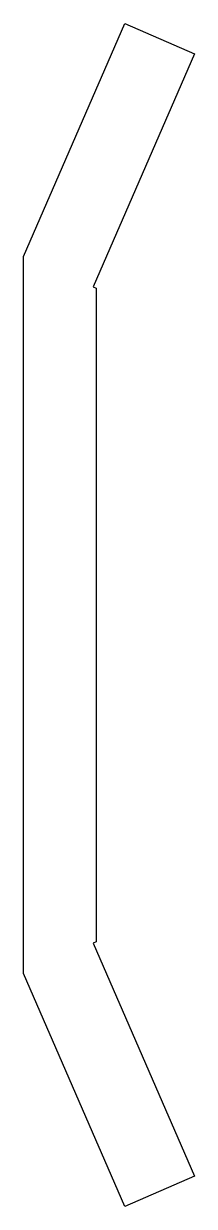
# Model space of a CAD drawing. Header units: millimetres. Extents: x 75 to 99, y -81 to 81.
import ezdxf

# ---------------------------------------------------------------- set-up
doc = ezdxf.new("R2010")
doc.units = ezdxf.units.MM
doc.layers.get('0').update_dxf_attribs({"linetype": 'CONTINUOUS'})

msp = doc.modelspace()

# ---------------------------------------------------------------- linework, layer by layer
msp.add_lwpolyline([(88.96, 81.49), (98.56, 77.31), (84.6, 45.22), (85, 45.04), (85, -45.04), (84.6, -45.22), (98.56, -77.31), (88.96, -81.49), (75, -49.39), (75, 49.39)], close=True)

doc.saveas('drawing.dxf')
